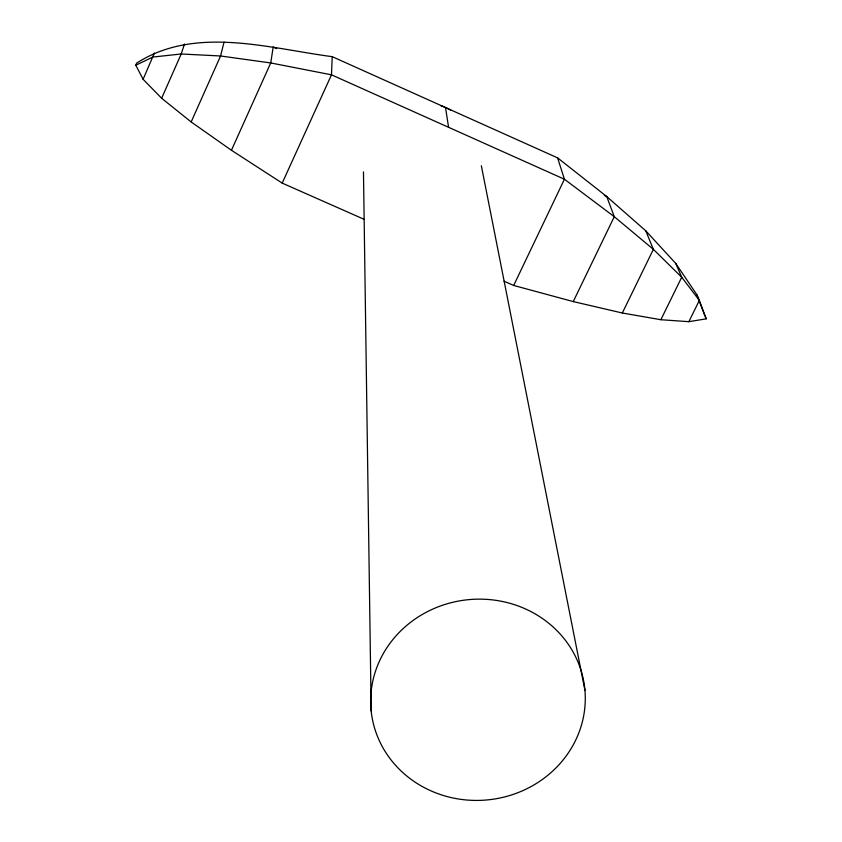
<?xml version="1.0" encoding="UTF-8"?>
<svg xmlns="http://www.w3.org/2000/svg" width="842" height="842" viewBox="0 0 842 842"><rect width="100%" height="100%" fill="white"/><g stroke="black" fill="none" stroke-linecap="round" stroke-linejoin="round"><path stroke-width="1.26" d="M282.196 183.103L231.445 150.276L191.166 121.953L161.632 98.251L143.098 79.295L135.783 65.213L136.625 63.129C195.281 25.46 268.524 48.268 332.232 56.667L331.485 74.822L282.196 183.103L363.776 219.173M224.046 42.1L220.572 55.982L191.166 121.953M184.472 43.994L181.219 53.983L161.632 98.251M154.433 52.962L143.098 79.295M231.445 150.276L270.735 62.95L273.197 47.015L276.713 48.604M504.084 281.217L513.683 285.459L564.424 179.23L557.593 157.875L332.232 56.667M513.683 285.459L573.255 301.583L614.281 216.689L606.735 196.544L557.593 157.875M573.255 301.583L622.322 313.013L653.371 249.348L645.74 230.803L606.735 196.544L604.346 195.47M622.322 313.013L660.865 319.718L681.725 277.239L675.716 263.378L645.74 230.803M660.865 319.718L688.851 321.676L699.355 300.405L696.787 294.616L675.716 263.378M135.783 65.213L152.897 57.046L181.219 53.983L220.572 55.982L270.735 62.95L331.485 74.822L564.424 179.23L614.281 216.689L653.371 249.348L681.725 277.239L699.355 300.405L706.217 318.834L688.851 321.676M705.343 316.845L706.217 318.834M696.787 294.616L704.901 315.855M481.34 165.737L584.937 690.335A107.387 100.566 -6 0 1 431.957 791.291A107.387 100.566 -6 0 1 417.022 617.733A107.387 100.566 -6 0 1 584.937 690.335M445.502 107.534L448.586 127.31M363.47 171.873L371.185 711.037M440.808 105.66A58.109 57.046 -6 0 1 451.123 110.428"/></g></svg>
